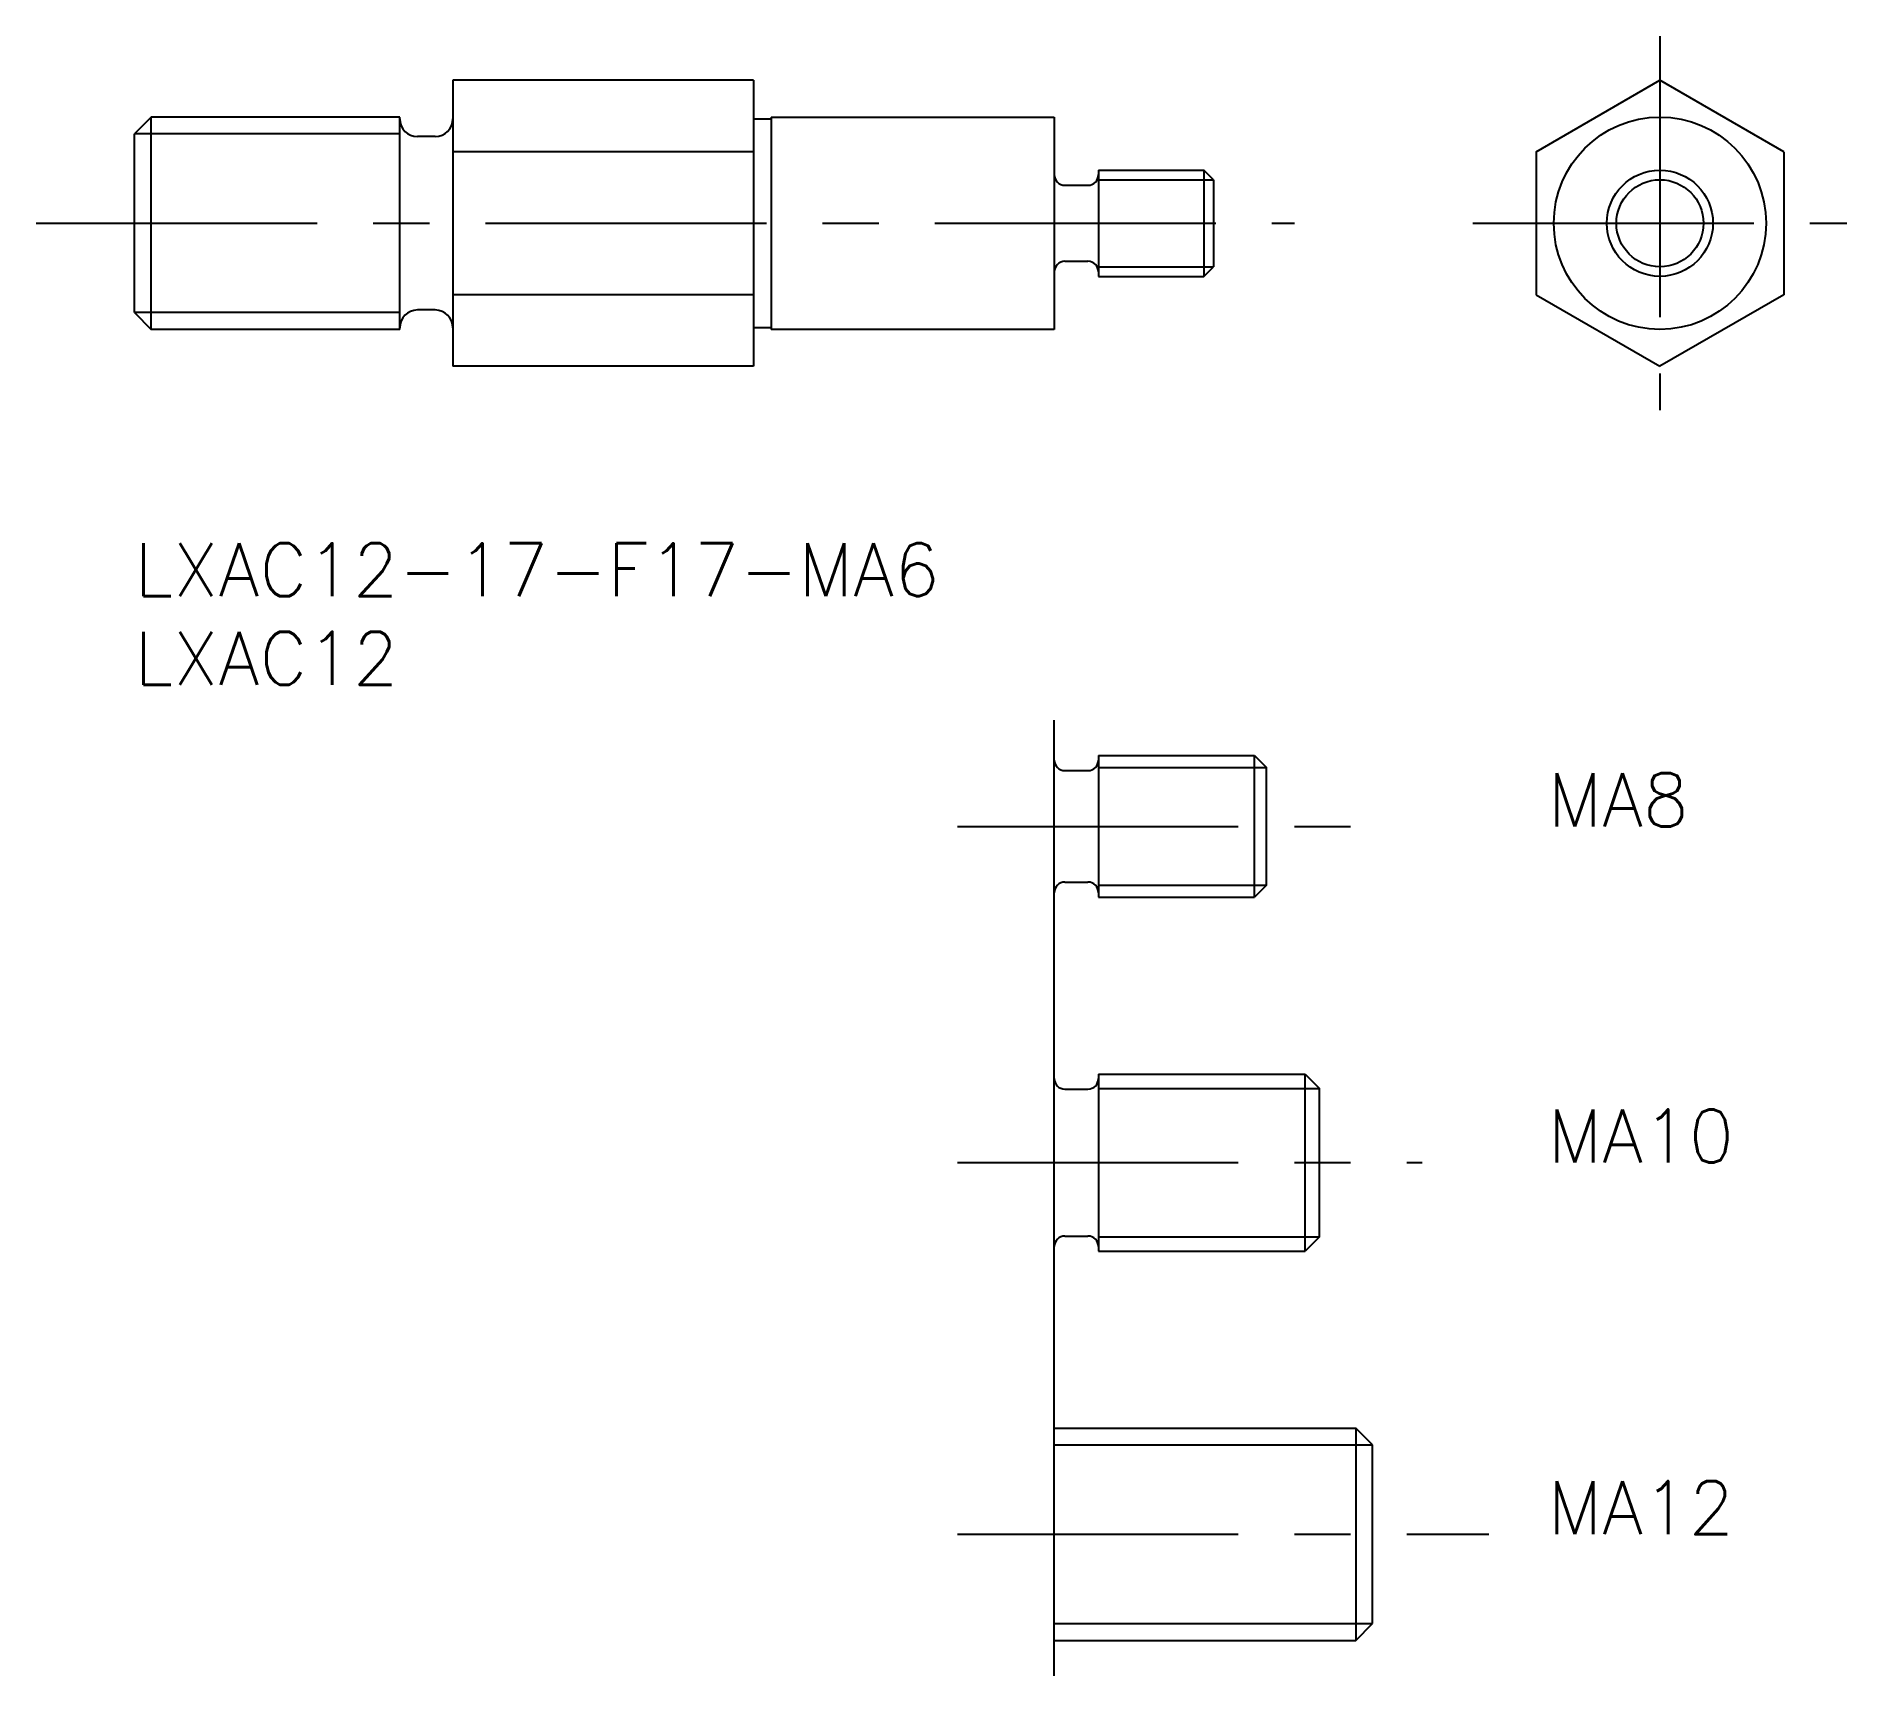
# Model space of a CAD drawing. Extents: x -6 to 97, y -64 to 29.
import ezdxf

# ---------------------------------------------------------------- set-up
doc = ezdxf.new("R2010")
doc.units = 0
doc.header["$LTSCALE"] = 0.5
doc.linetypes.add('CENTER', pattern=[50.8, 31.75, -6.35, 6.35, -6.35])
for name, color, linetype in [('MSM_CENTER', 1, 'CENTER'), ('MSM_CONTINUOUS', 7, 'CONTINUOUS'), ('MSM_NARROW', 5, 'CONTINUOUS'), ('MSM_PART_NUMBER', 7, 'CONTINUOUS')]:
    doc.layers.add(name, color=color, linetype=linetype)
doc.styles.get("Standard").update_dxf_attribs({"font": 'txt.shx', "height": 3, "bigfont": 'bigfont.shx'})

# ---------------------------------------------------------------- blocks, each defined once
blk = doc.blocks.new('*U12')
at = {"layer": 'MSM_PART_NUMBER'}
blk.add_text('LXAC12-17-F17-MA6', height=3, dxfattribs=at).set_placement((0, -3))
blk = doc.blocks.new('*U13')
at = {"layer": 'MSM_PART_NUMBER'}
blk.add_text('LXAC12', height=3, dxfattribs=at).set_placement((0, -8))
blk = doc.blocks.new('*U15')
at = {"layer": 'MSM_PART_NUMBER'}
blk.add_text('MA8', height=3, dxfattribs=at).set_placement((79.89, -16))
blk = doc.blocks.new('*U16')
at = {"layer": 'MSM_PART_NUMBER'}
blk.add_text('MA10', height=3, dxfattribs=at).set_placement((79.89, -35))
blk = doc.blocks.new('*U17')
at = {"layer": 'MSM_PART_NUMBER'}
blk.add_text('MA12', height=3, dxfattribs=at).set_placement((79.89, -56))

msp = doc.modelspace()

# ---------------------------------------------------------------- linework, layer by layer
at = {"layer": 'MSM_CENTER'}
for p, q in [((86.24, 28.65), (86.24, 7.52)), ((-5.55, 18.08), (65.58, 18.08)), ((75.67, 18.08), (96.8, 18.08)), ((46.53, -16), (71.26, -16)), ((46.53, -35), (72.79, -35)), ((46.53, -56), (76.56, -56))]:
    msp.add_line(p, q, dxfattribs=at)
at = {"layer": 'MSM_CONTINUOUS'}
for p, q in [((18, 26.17), (18, 10)), ((35, 26.17), (18, 26.17)), ((35, 26.17), (35, 10)), ((79.24, 22.12), (86.24, 26.17)), ((93.24, 22.12), (86.24, 26.17)), ((0.95, 24.08), (0, 23.14)), ((15, 24.08), (0.95, 24.08)), ((0.95, 12.08), (0.95, 24.08)), ((15, 12.08), (15, 24.08)), ((35, 23.98), (36, 23.98)), ((36, 24.08), (52, 24.08)), ((36, 24.08), (36, 12.08)), ((52, 24.08), (52, 12.08)), ((0, 13.03), (0, 23.14)), ((17, 22.98), (16, 22.98)), ((35, 22.12), (18, 22.12)), ((79.24, 22.12), (79.24, 14.04)), ((93.24, 22.12), (93.24, 14.04)), ((54.5, 21.08), (60.46, 21.08)), ((54.5, 21.08), (54.5, 15.08)), ((61, 20.54), (60.46, 21.08)), ((60.46, 21.08), (60.46, 15.08)), ((61, 20.54), (61, 15.62)), ((52.6, 20.23), (53.9, 20.23)), ((52.6, 15.93), (53.9, 15.93)), ((60.46, 15.08), (61, 15.62)), ((54.5, 15.08), (60.46, 15.08)), ((35, 14.04), (18, 14.04)), ((79.24, 14.04), (86.24, 10)), ((93.24, 14.04), (86.24, 10)), ((0, 13.03), (0.95, 12.08)), ((17, 13.18), (16, 13.18)), ((15, 12.08), (0.95, 12.08)), ((36, 12.18), (35, 12.18)), ((52, 12.08), (36, 12.08)), ((35, 10), (18, 10)), ((52, -64), (52, -10)), ((54.5, -12), (63.32, -12)), ((54.5, -12), (54.5, -20)), ((63.32, -20), (63.32, -12)), ((63.32, -12), (64, -12.68)), ((52.6, -12.85), (53.9, -12.85)), ((64, -19.32), (64, -12.68)), ((52.6, -19.15), (53.9, -19.15)), ((64, -19.32), (63.32, -20)), ((54.5, -20), (63.32, -20)), ((54.5, -30), (66.19, -30)), ((54.5, -30), (54.5, -40)), ((66.19, -40), (66.19, -30)), ((66.19, -30), (67, -30.81)), ((52.6, -30.85), (53.9, -30.85)), ((67, -39.19), (67, -30.81)), ((52.6, -39.15), (53.9, -39.15)), ((67, -39.19), (66.19, -40)), ((54.5, -40), (66.19, -40)), ((52, -50), (69.05, -50)), ((70, -50.95), (69.05, -50)), ((69.05, -50), (69.05, -62)), ((70, -61.05), (70, -50.95)), ((69.05, -62), (70, -61.05)), ((52, -62), (69.05, -62))]:
    msp.add_line(p, q, dxfattribs=at)
for radius in [6, 3]:
    msp.add_circle((86.24, 18.08), radius, dxfattribs=at)
for centre, radius, start, end in [((16, 23.98), 1, 180, 270), ((17, 23.98), 1, 270, 0), ((52.6, 20.83), 0.6, 180, 270), ((53.9, 20.83), 0.6, 270, 0), ((52.6, 15.33), 0.6, 90, 180), ((53.9, 15.33), 0.6, 0, 90), ((16, 12.18), 1, 90, 180), ((17, 12.18), 1, 0, 90), ((52.6, -12.25), 0.6, 180, 270), ((53.9, -12.25), 0.6, 270, 0), ((52.6, -19.75), 0.6, 90, 180), ((53.9, -19.75), 0.6, 0, 90), ((52.6, -30.25), 0.6, 180, 270), ((53.9, -30.25), 0.6, 270, 0), ((52.6, -39.75), 0.6, 90, 180), ((53.9, -39.75), 0.6, 0, 90)]:
    msp.add_arc(centre, radius, start, end, dxfattribs=at)
at = {"layer": 'MSM_NARROW'}
for p, q in [((15, 23.14), (0, 23.14)), ((54.5, 20.54), (61, 20.54)), ((54.5, 15.62), (61, 15.62)), ((15, 13.03), (0, 13.03)), ((54.5, -12.68), (64, -12.68)), ((54.5, -19.32), (64, -19.32)), ((54.5, -30.81), (67, -30.81)), ((54.5, -39.19), (67, -39.19)), ((52, -50.95), (70, -50.95)), ((52, -61.05), (70, -61.05))]:
    msp.add_line(p, q, dxfattribs=at)
msp.add_circle((86.24, 18.08), 2.46, dxfattribs=at)

# ---------------------------------------------------------------- block references
at = {"layer": 'MSM_CONTINUOUS'}
for name in ['*U12', '*U13', '*U15', '*U16', '*U17']:
    msp.add_blockref(name, (0, 0), dxfattribs=at)

doc.saveas('drawing.dxf')
